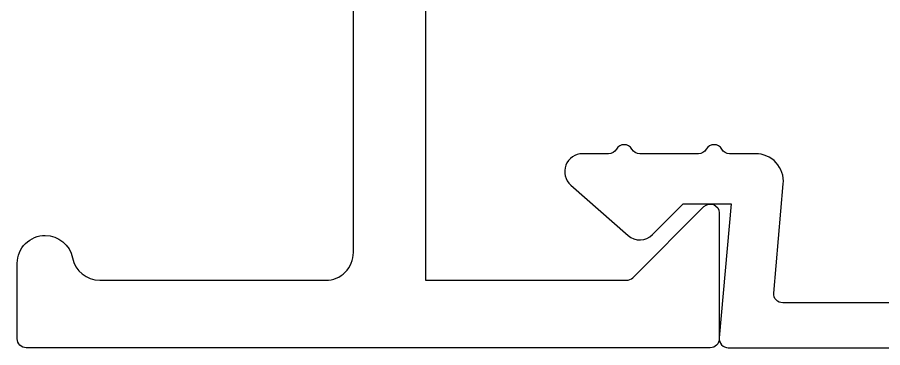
# Model space of a CAD drawing. Extents: x -8 to 56, y -99 to 66.
# Drawn here: x -5.673 to -4.71, y 43.046 to 43.414 of the extents above; entities that cross this region are included whole.
import ezdxf

# ---------------------------------------------------------------- set-up
doc = ezdxf.new("R2010")
doc.units = 0
doc.header["$MEASUREMENT"] = 0
doc.layers.get('0').update_dxf_attribs({"linetype": 'CONTINUOUS'})
doc.layers.add('FRAME', color=1, linetype='CONTINUOUS')

# ---------------------------------------------------------------- blocks, each defined once
blk = doc.blocks.new('3809 BLOCK FRAME')
blk.add_lwpolyline([(-1.674, 0.454), (-4.425, 0.454), (-4.425, 0.67772, -0.198912), (-4.42207, 0.68479), (-4.34293, 0.76393, 0.668179), (-4.35, 0.781), (-4.49, 0.781, 0.414214), (-4.5, 0.771), (-4.5, 0.01, 0.414214), (-4.49, 0), (-4.406, 0, 0.414214), (-4.375, 0.031, 0.358249), (-4.4, 0.06141, -0.358249), (-4.425, 0.09183), (-4.425, 0.343, -0.414214), (-4.394, 0.374), (-4.10466, 0.374, -0.5024)], format="xyb")

msp = doc.modelspace()

# ---------------------------------------------------------------- linework, layer by layer
at = {"layer": 'FRAME'}
msp.add_lwpolyline([(-4.29931, 43.09601), (-4.82172, 43.09601, -0.440011), (-4.83168, 43.10688), (-4.82106, 43.2283, 0.440011), (-4.85194, 43.26201), (-4.8808, 43.26201, -0.267949), (-4.88946, 43.26701, 0.57735), (-4.90678, 43.26701, -0.267949), (-4.91544, 43.26201), (-4.9808, 43.26201, -0.267949), (-4.98946, 43.26701, 0.57735), (-5.00678, 43.26701, -0.267949), (-5.01544, 43.26201), (-5.04431, 43.26201, 0.691708), (-5.05751, 43.22698), (-4.99379, 43.17098, 0.395486), (-4.96645, 43.17186), (-4.93231, 43.20601), (-4.87922, 43.20601), (-4.89227, 43.05688, 0.440011), (-4.88231, 43.04601), (-4.23431, 43.04601, 0.414214)], format="xyb", dxfattribs=at)

# ---------------------------------------------------------------- block references
at = {"layer": 'FRAME', "xscale": -1, "rotation": 270}
msp.add_blockref('3809 BLOCK FRAME', (-5.67331, 47.54601), dxfattribs=at)

doc.saveas('drawing.dxf')
